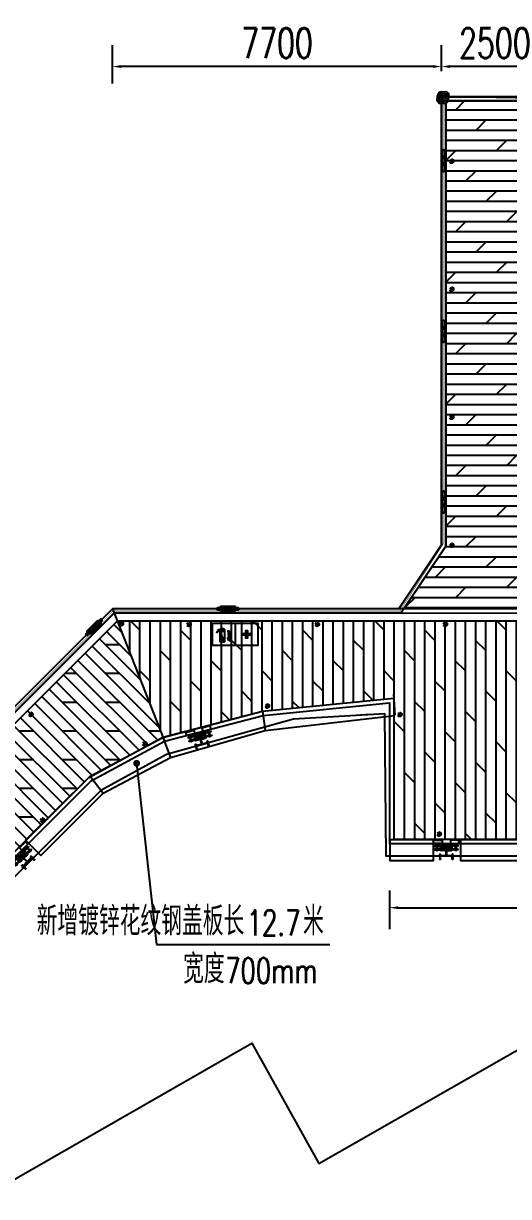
# Model space of a CAD drawing. Extents: x -89702 to 926017, y -610001 to -56924.
# Drawn here: x 695493 to 706845, y -331538 to -304045 of the extents above; entities that cross this region are included whole.
import ezdxf

# ---------------------------------------------------------------- set-up
doc = ezdxf.new("R2010")
doc.units = 0
doc.header["$LTSCALE"] = 10
doc.header["$MEASUREMENT"] = 0
doc.linetypes.add('ACAD_ISO14W100', pattern=[24, 12, -3, 0, -3, 0, -3, 0, -3])
doc.linetypes.add('CENTER', pattern=[2, 1.25, -0.25, 0.25, -0.25])
for name, color, linetype in [('CEN', 1, 'CENTER'), ('DIM_LEAD', 3, 'Continuous'), ('PUB_DIM', 3, 'Continuous'), ('PUB_TEXT', 7, 'Continuous'), ('STAIR', 2, 'Continuous'), ('SURFACE', 6, 'Continuous'), ('W- bollard系船栓', 4, 'Continuous'), ('W-ALUMINUM_FRAME铝架', 30, 'Continuous'), ('W-FLOAT_BOWL浮筒', 253, 'Continuous'), ('W-MOUNTING固定方式', 5, 'Continuous'), ('W-PLASTIC_RAILINGS塑木栏杆', 6, 'Continuous'), ('W-STEEL_FRAME钢架', 3, 'Continuous'), ('W-WOOD_FLOOR木地板', 30, 'Continuous')]:
    doc.layers.add(name, color=color, linetype=linetype)
for name, color, linetype, lineweight in [('护舷', 40, 'Continuous', 15), ('护角', 8, 'Continuous', 9), ('文字标注', 7, 'Continuous', 18)]:
    doc.layers.add(name, color=color, linetype=linetype, lineweight=lineweight)
doc.styles.add('_TCH_DIM', font='SIMPLEX', dxfattribs={"bigfont": 'GBCBIG'})
doc.styles.add('STANDARD_T3', font='simplex.shx', dxfattribs={"width": 0.7, "bigfont": 'gbcbig.shx'})
doc.dimstyles.new('W&&200', dxfattribs={"dimtxt": 700, "dimasz": 200, "dimexe": 500, "dimexo": 600, "dimgap": 200, "dimtad": 1, "dimdec": 0, "dimzin": 0, "dimdsep": 46, "dimtxsty": 'STANDARD_T3', "dimcen": 0.09, "dimclrd": 1, "dimclre": 1, "dimclrt": 7, "dimazin": 2, "dimtfac": 1, "dimtdec": 0, "dimtix": 1, "dimtmove": 2, "dimatfit": 3, "dimfxl": 0, "dimtolj": 1, "dimtzin": 0, "dimarcsym": 0})
pattern_1 = [(315, (-2455400.198, 1604377.926), (5.612660076, 5.612660076), []), (45, (-2455400.198, 1604377.926), (-5.612660076, 5.612660076), [])]
pattern_2 = [(315, (-2455400.198, 1604287.926), (5.612660076, 5.612660076), []), (45, (-2455400.198, 1604287.926), (-5.612660076, 5.612660076), [])]

# ---------------------------------------------------------------- blocks, each defined once
blk = doc.blocks.new('HW200a')
at = {"layer": 'W-STEEL_FRAME钢架'}
blk.add_lwpolyline([(-1440883, 1205965), (-1440803, 1205965), (-1440803, 1205953), (-1441003, 1205953), (-1441003, 1205965), (-1440923, 1205965, 0.414214), (-1440907, 1205981), (-1440907, 1206125, 0.414214), (-1440923, 1206141), (-1441003, 1206141), (-1441003, 1206153), (-1440803, 1206153), (-1440803, 1206141), (-1440883, 1206141, 0.414214), (-1440899, 1206125), (-1440899, 1205981, 0.414214)], format="xyb", close=True, dxfattribs=at)
blk = doc.blocks.new('NY-M12')
for p, q in [((-1, 0), (0, -2)), ((0, 0), (1, -2))]:
    blk.add_line(p, q)
blk.add_lwpolyline([(11, 0), (-11, 0), (-11, -2), (11, -2)], close=True)
blk = doc.blocks.new('$matou$00000104')
for p, q in [((-61, 6, 0), (-62, 5, 0)), ((-62, -5, 0), (-62, 5, 0)), ((-61, 6, 0), (-57, 5, 0)), ((-61, -6, 0), (-61, 6, 0)), ((-57, 7, 0), (-57, 5, 0)), ((-40, 7, 0), (-54, 9, 0)), ((-47, 1, 0), (-52, 1, 0)), ((-46, 0, 0), (-46, 0, 0)), ((-39, 6, 0), (-40, 7, 0)), ((-40, 5, 0), (-40, 7, 0)), ((-39, 5, 0), (-40, 5, 0)), ((-39, -6, 0), (-39, 6, 0)), ((-37, 7, 0), (-38, 7, 0)), ((-36, -6, 0), (-36, 6, 0)), ((-36, 6, 0), (19, 6, 0)), ((19, 6, 0), (19, 6, 0)), ((19, 6, 0), (19, 6, 0)), ((19, -5, 0), (19, 6, 0)), ((20, 5, 0), (19, 6, 0)), ((19, -6, 0), (19, 6, 0)), ((19, -5, 0), (20, 5, 0)), ((21, 6, 0), (20, 5, 0)), ((20, -4, 0), (21, 4, 0)), ((21, 6, 0), (21, 6, 0)), ((22, 5, 0), (21, 6, 0)), ((21, -5, 0), (22, 5, 0)), ((23, 6, 0), (22, 5, 0)), ((22, -4, 0), (23, 4, 0)), ((23, 6, 0), (23, 6, 0)), ((24, 5, 0), (23, 6, 0)), ((23, -5, 0), (24, 5, 0)), ((25, 6, 0), (24, 5, 0)), ((24, -4, 0), (25, 4, 0)), ((26, 5, 0), (25, 6, 0)), ((25, 6, 0), (25, 6, 0)), ((25, -5, 0), (26, 5, 0)), ((27, 6, 0), (26, 5, 0)), ((26, -4, 0), (26, 4, 0)), ((27, 6, 0), (27, 6, 0)), ((27, 5, 0), (27, 6, 0)), ((27, -5, 0), (28, 5, 0)), ((29, 6, 0), (28, 6, 0)), ((28, 6, 0), (28, 5, 0)), ((28, -5, 0), (29, 5, 0)), ((28, -4, 0), (28, 4, 0)), ((29, 5, 0), (29, 6, 0)), ((30, 6, 0), (30, 6, 0)), ((30, 6, 0), (30, 5, 0)), ((31, 5, 0), (30, 6, 0)), ((30, -5, 0), (31, 5, 0)), ((30, -4, 0), (30, 4, 0)), ((32, 6, 0), (31, 5, 0)), ((31, -4, 0), (32, 4, 0)), ((32, 6, 0), (32, 6, 0)), ((33, 5, 0), (32, 6, 0)), ((32, -5, 0), (33, 5, 0)), ((34, 6, 0), (33, 5, 0)), ((33, -4, 0), (34, 4, 0)), ((34, 6, 0), (34, 6, 0)), ((35, 5, 0), (34, 6, 0)), ((34, -5, 0), (35, 5, 0)), ((36, 6, 0), (35, 5, 0)), ((35, -4, 0), (36, 4, 0)), ((36, 15, 0), (40, 15, 0)), ((36, -15, 0), (36, 15, 0)), ((36, 6, 0), (36, 6, 0)), ((36, 5, 0), (36, 6, 0)), ((36, -5, 0), (37, 5, 0)), ((37, 6, 0), (37, 5, 0)), ((38, 6, 0), (37, 6, 0)), ((37, -4, 0), (37, 4, 0)), ((38, 5, 0), (38, 6, 0)), ((38, -5, 0), (38, 5, 0)), ((39, 6, 0), (39, 6, 0)), ((39, 6, 0), (39, 5, 0)), ((40, 5, 0), (39, 6, 0)), ((39, -4, 0), (39, 4, 0)), ((39, -5, 0), (40, 3, 0)), ((40, 15, 0), (40, -15, 0)), ((48, 10, 0), (42, 10, 0)), ((42, -10, 0), (42, 10, 0)), ((48, 5, 0), (42, 5, 0)), ((48, 10, 0), (49, 9, 0)), ((49, -9, 0), (49, 9, 0)), ((50, 6, 0), (49, 5, 0)), ((49, -4, 0), (50, 4, 0)), ((51, 5, 0), (50, 6, 0)), ((50, 6, 0), (50, 6, 0)), ((50, -5, 0), (51, 5, 0)), ((52, 6, 0), (51, 5, 0)), ((51, -4, 0), (52, 4, 0)), ((52, 6, 0), (52, 6, 0)), ((53, 5, 0), (52, 6, 0)), ((52, -5, 0), (53, 5, 0)), ((54, 6, 0), (53, 5, 0)), ((53, -4, 0), (53, 4, 0)), ((54, 5, 0), (54, 6, 0)), ((54, 6, 0), (54, 6, 0)), ((54, -5, 0), (55, 5, 0)), ((56, 6, 0), (55, 6, 0)), ((55, 6, 0), (55, 5, 0)), ((55, -5, 0), (56, 5, 0)), ((55, -4, 0), (55, 4, 0)), ((57, 6, 0), (56, 5, 0)), ((56, 5, 0), (56, 6, 0)), ((58, 5, 0), (57, 6, 0)), ((57, 6, 0), (57, 6, 0)), ((57, -5, 0), (58, 5, 0)), ((57, -4, 0), (57, 4, 0)), ((59, 5, 0), (58, 5, 0)), ((58, -6, 0), (58, 0, 0)), ((59, 5, 0), (59, 5, 0)), ((59, -5, 0), (59, 5, 0)), ((-61, -6, 0), (-62, -5, 0)), ((-61, -6, 0), (-57, -5, 0)), ((-57, -7, 0), (-57, -5, 0)), ((-40, -7, 0), (-54, -9, 0)), ((-47, -1, 0), (-52, -1, 0)), ((-39, -5, 0), (-40, -5, 0)), ((-40, -5, 0), (-40, -7, 0)), ((-39, -6, 0), (-40, -7, 0)), ((-37, -7, 0), (-38, -7, 0)), ((18, -6, 0), (-36, -6, 0)), ((19, -6, 0), (18, -6, 0)), ((19, -5, 0), (19, -6, 0)), ((21, -5, 0), (20, -6, 0)), ((20, -6, 0), (20, -5, 0)), ((20, -6, 0), (20, -6, 0)), ((22, -6, 0), (21, -5, 0)), ((23, -5, 0), (22, -6, 0)), ((22, -6, 0), (22, -6, 0)), ((24, -6, 0), (23, -5, 0)), ((25, -5, 0), (24, -6, 0)), ((24, -6, 0), (24, -6, 0)), ((26, -6, 0), (25, -5, 0)), ((26, -5, 0), (26, -6, 0)), ((26, -6, 0), (26, -6, 0)), ((27, -6, 0), (27, -5, 0)), ((28, -6, 0), (27, -6, 0)), ((28, -5, 0), (28, -6, 0)), ((30, -5, 0), (29, -6, 0)), ((29, -6, 0), (29, -5, 0)), ((29, -6, 0), (29, -6, 0)), ((31, -6, 0), (30, -5, 0)), ((32, -5, 0), (31, -6, 0)), ((31, -6, 0), (31, -6, 0)), ((33, -6, 0), (32, -5, 0)), ((34, -5, 0), (33, -6, 0)), ((33, -6, 0), (33, -6, 0)), ((35, -6, 0), (34, -5, 0)), ((36, -5, 0), (35, -6, 0)), ((35, -6, 0), (35, -6, 0)), ((37, -6, 0), (36, -5, 0)), ((40, -15, 0), (36, -15, 0)), ((37, -5, 0), (37, -6, 0)), ((37, -6, 0), (37, -6, 0)), ((38, -6, 0), (38, -5, 0)), ((39, -6, 0), (38, -6, 0)), ((39, -5, 0), (39, -6, 0)), ((40, -6, 0), (40, -5, 0)), ((48, -5, 0), (42, -5, 0)), ((48, -10, 0), (42, -10, 0)), ((48, -10, 0), (49, -9, 0)), ((50, -5, 0), (49, -6, 0)), ((51, -6, 0), (50, -5, 0)), ((52, -5, 0), (51, -6, 0)), ((51, -6, 0), (51, -6, 0)), ((53, -6, 0), (52, -5, 0)), ((53, -5, 0), (53, -6, 0)), ((53, -6, 0), (53, -6, 0)), ((54, -6, 0), (54, -5, 0)), ((55, -6, 0), (54, -6, 0)), ((55, -5, 0), (55, -6, 0)), ((56, -6, 0), (56, -5, 0)), ((57, -5, 0), (56, -6, 0)), ((56, -6, 0), (56, -6, 0)), ((58, -6, 0), (57, -5, 0)), ((58, -6, 0), (59, -5, 0))]:
    blk.add_line(p, q)
at = {"extrusion": (0, 0, -1)}
for centre, major_axis, start_param, end_param in [((-54, 7, 0), (-1.71, 1.71), 5.497787, 7.253749), ((-52, 5, 0), (-3.21, 3.21), 3.926991, 5.497787), ((-54, 6, 0), (-0.445, 0.445), 4.712389, 10.995574), ((-47, 0, 0), (0.343, 0.343), -0.785398, 0.785398), ((-47, 0, 0), (0.343, 0.343), -0.785398, 0.785398), ((-38, 6, 0), (0.343, 0.343), 3.926991, 5.497787), ((-37, 6, 0), (0.343, 0.343), -0.785398, 0.785398), ((20, 5, 0), (0.129, 0.129), 1.308997, 3.403392), ((22, 5, 0), (0.129, 0.129), 1.308997, 3.403392), ((24, 5, 0), (0.129, 0.129), 1.308997, 3.403392), ((26, 5, 0), (-0.129, 0.129), 2.879793, 4.974188), ((28, 5, 0), (-0.129, 0.129), 2.879793, 4.974188), ((29, 5, 0), (0.129, 0.129), 1.308997, 3.403392), ((31, 5, 0), (0.129, 0.129), 1.308997, 3.403392), ((33, 5, 0), (-0.129, 0.129), 2.879793, 4.974188), ((35, 5, 0), (-0.129, 0.129), 2.879793, 4.974188), ((37, 5, 0), (-0.129, 0.129), 2.879793, 4.974188), ((38, 5, 0), (-0.129, 0.129), 2.879793, 4.974188), ((45, 8, 0), (-2.94, 2.94), 1.732823, 2.979566), ((31, 0, 0), (12.8, 12.8), 0.489975, 1.080822), ((51, 5, 0), (0.129, 0.129), 1.308997, 3.403392), ((53, 5, 0), (-0.129, 0.129), 2.879793, 4.974188), ((55, 5, 0), (-0.129, 0.129), 2.879793, 4.974188), ((56, 5, 0), (-0.129, 0.129), 2.879793, 4.974188), ((58, 5, 0), (0.129, 0.129), 1.308997, 3.403392), ((-52, -5, 0), (-3.21, 3.21), 5.497787, 7.068583), ((-54, -7, 0), (1.71, 1.71), 2.171029, 3.926991), ((-54, -6, 0), (0.445, 0.445), 3.141593, 9.424778), ((-47, 0, 0), (-0.343, 0.343), 2.356194, 3.926991), ((-38, -6, 0), (0.343, 0.343), 2.356194, 3.926991), ((-37, -6, 0), (-0.343, 0.343), 2.356194, 3.926991), ((19, -5, 0), (-0.129, 0.129), 6.021386, 8.115781), ((21, -5, 0), (0.129, 0.129), 4.45059, 6.544985), ((23, -5, 0), (0.129, 0.129), 4.45059, 6.544985), ((25, -5, 0), (-0.129, 0.129), 6.021386, 8.115781), ((27, -5, 0), (-0.129, 0.129), 6.021386, 8.115781), ((28, -5, 0), (-0.129, 0.129), 6.021386, 8.115781), ((30, -5, 0), (0.129, 0.129), 4.45059, 6.544985), ((32, -5, 0), (0.129, 0.129), 4.45059, 6.544985), ((34, -5, 0), (-0.129, 0.129), 6.021386, 8.115781), ((36, -5, 0), (-0.129, 0.129), 6.021386, 8.115781), ((38, -5, 0), (-0.129, 0.129), 6.021386, 8.115781), ((39, -5, 0), (0.129, 0.129), 4.45059, 6.544985), ((45, -8, 0), (2.94, 2.94), 0.162027, 1.40877), ((50, -5, 0), (0.129, 0.129), 4.45059, 6.544985), ((52, -5, 0), (0.129, 0.129), 4.45059, 6.544985), ((54, -5, 0), (-0.129, 0.129), 6.021386, 8.115781), ((55, -5, 0), (-0.129, 0.129), 6.021386, 8.115781), ((57, -5, 0), (0.129, 0.129), 4.45059, 6.544985)]:
    blk.add_ellipse(centre, major_axis=major_axis, ratio=1, start_param=start_param, end_param=end_param, dxfattribs=at)
for centre in [(-50, 5, 0), (-50, -5, 0)]:
    blk.add_ellipse(centre, major_axis=(0.445, 0.445), ratio=1, dxfattribs=at)
at = {"layer": 'CEN'}
blk.add_line((-66, 0, 0), (66, 0, 0), dxfattribs=at)
at = {"extrusion": (0, 0, -1), "xscale": 1.01056896011507, "yscale": 1.01056896011507, "zscale": -1.010568960117647, "rotation": 90.00000229450367}
blk.add_blockref('NY-M12', (-42, 0, 0), dxfattribs=at)
blk = doc.blocks.new('A$C73597c6a')
h = blk.add_hatch()
h.set_pattern_fill('ANSI37', color=256, scale=5, angle=-90)
h.set_pattern_definition(pattern_1)
h.paths.add_polyline_path([(190, 358, 0.414214), (185, 353), (185, 338), (250, 338), (250, 344), (280, 344), (280, 353, 0.414214), (275, 358)])
h.paths.add_polyline_path([(275, 298, 0.414214), (280, 303), (280, 310), (250, 310), (250, 317), (185, 317), (185, 303, 0.414214), (190, 298)])
h = blk.add_hatch()
h.set_pattern_fill('ANSI37', color=256, scale=5, angle=-90)
h.set_pattern_definition(pattern_1)
h.paths.add_polyline_path([(319, 358, 0.414214), (314, 353), (314, 344), (344, 344), (344, 338), (409, 338), (409, 353, 0.414214), (404, 358)])
h.paths.add_polyline_path([(404, 298, 0.414214), (409, 303), (409, 317), (344, 317), (344, 310), (314, 310), (314, 303, 0.414214), (319, 298)])
h = blk.add_hatch()
h.set_pattern_fill('ANSI37', color=256, scale=5, angle=-90)
h.set_pattern_definition(pattern_2)
h.paths.add_polyline_path([(190, 268, 0.414214), (185, 263), (185, 248), (250, 248), (250, 254), (280, 254), (280, 263, 0.414214), (275, 268)])
h.paths.add_polyline_path([(275, 208, 0.414214), (280, 213), (280, 220), (250, 220), (250, 227), (185, 227), (185, 213, 0.414214), (190, 208)])
h = blk.add_hatch()
h.set_pattern_fill('ANSI37', color=256, scale=5, angle=-90)
h.set_pattern_definition(pattern_2)
h.paths.add_polyline_path([(319, 268, 0.414214), (314, 263), (314, 254), (344, 254), (344, 248), (409, 248), (409, 263, 0.414214), (404, 268)])
h.paths.add_polyline_path([(404, 208, 0.414214), (409, 213), (409, 227), (344, 227), (344, 220), (314, 220), (314, 213, 0.414214), (319, 208)])
for p, q in [((65, 336), (49, 336)), ((65, 319), (49, 319)), ((80, 336), (96, 336)), ((80, 319), (96, 319)), ((514, 336), (498, 336)), ((514, 319), (498, 319)), ((529, 336), (544, 336)), ((529, 319), (544, 319)), ((65, 246), (49, 246)), ((65, 229), (49, 229)), ((80, 246), (96, 246)), ((80, 229), (96, 229)), ((514, 246), (498, 246)), ((514, 229), (498, 229)), ((529, 246), (544, 246)), ((529, 229), (544, 229))]:
    blk.add_line(p, q)
for points in [[(200, 454), (200, 377), (0, 377), (0, 454)], [(25, 338), (25, 316), (255, 316), (255, 338)], [(64, 310), (51, 310), (49, 311), (49, 344), (51, 345), (64, 345), (65, 344), (65, 311)], [(65, 377), (65, 212), (80, 212), (80, 377)], [(81, 310), (94, 310), (96, 311), (96, 344), (94, 345), (81, 345), (80, 344), (80, 311)], [(165, 377), (165, 212), (180, 212), (180, 377)], [(250, 338), (250, 317), (185, 317), (185, 338)], [(280, 344), (280, 310), (250, 310), (250, 344)], [(314, 344), (314, 310), (344, 310), (344, 344)], [(569, 338), (569, 316), (339, 316), (339, 338)], [(344, 338), (344, 317), (409, 317), (409, 338)], [(394, 454), (394, 377), (594, 377), (594, 454)], [(429, 377), (429, 212), (414, 212), (414, 377)], [(512, 310), (500, 310), (498, 311), (498, 344), (500, 345), (512, 345), (514, 344), (514, 311)], [(529, 377), (529, 212), (514, 212), (514, 377)], [(530, 310), (543, 310), (544, 311), (544, 344), (543, 345), (530, 345), (529, 344), (529, 311)], [(25, 248), (25, 226), (255, 226), (255, 248)], [(64, 220), (51, 220), (49, 221), (49, 254), (51, 255), (64, 255), (65, 254), (65, 221)], [(81, 220), (94, 220), (96, 221), (96, 254), (94, 255), (81, 255), (80, 254), (80, 221)], [(471, 85), (471, 75), (121, 75), (121, 85)], [(250, 248), (250, 227), (185, 227), (185, 248)], [(280, 254), (280, 220), (250, 220), (250, 254)], [(314, 254), (314, 220), (344, 220), (344, 254)], [(569, 248), (569, 226), (339, 226), (339, 248)], [(344, 248), (344, 227), (409, 227), (409, 248)], [(512, 220), (500, 220), (498, 221), (498, 254), (500, 255), (512, 255), (514, 254), (514, 221)], [(530, 220), (543, 220), (544, 221), (544, 254), (543, 255), (530, 255), (529, 254), (529, 221)]]:
    blk.add_lwpolyline(points, close=True)
for points in [[(280, 353), (280, 303, -0.414214), (275, 298), (190, 298, -0.414214), (185, 303), (185, 353, -0.414214), (190, 358), (275, 358, -0.414214)], [(314, 353), (314, 303, 0.414214), (319, 298), (404, 298, 0.414214), (409, 303), (409, 353, 0.414214), (404, 358), (319, 358, 0.414214)], [(280, 263), (280, 213, -0.414214), (275, 208), (190, 208, -0.414214), (185, 213), (185, 263, -0.414214), (190, 268), (275, 268, -0.414214)], [(314, 263), (314, 213, 0.414214), (319, 208), (404, 208, 0.414214), (409, 213), (409, 263, 0.414214), (404, 268), (319, 268, 0.414214)]]:
    blk.add_lwpolyline(points, format="xyb", close=True)
for centre, radius, start, end in [((57, 341), 7.29, 143.1301, 216.8699), ((76, 327), 27, 161.0662, 198.9338), ((57, 314), 7.29, 143.1301, 216.8699), ((58, 341), 7.29, 323.1301, 36.8699), ((38, 327), 27, 341.0662, 18.9338), ((58, 314), 7.29, 323.1301, 36.8699), ((87, 341), 7.29, 143.1301, 216.8699), ((107, 327), 27, 161.0662, 198.9338), ((87, 314), 7.29, 143.1301, 216.8699), ((88, 341), 7.29, 323.1301, 36.8699), ((69, 327), 27, 341.0662, 18.9338), ((88, 314), 7.29, 323.1301, 36.8699), ((505, 341), 7.29, 143.1301, 216.8699), ((525, 327), 27, 161.0662, 198.9338), ((505, 314), 7.29, 143.1301, 216.8699), ((506, 341), 7.29, 323.1301, 36.8699), ((487, 327), 27, 341.0662, 18.9338), ((506, 314), 7.29, 323.1301, 36.8699), ((536, 341), 7.29, 143.1301, 216.8699), ((556, 327), 27, 161.0662, 198.9338), ((536, 314), 7.29, 143.1301, 216.8699), ((537, 341), 7.29, 323.1301, 36.8699), ((517, 327), 27, 341.0662, 18.9338), ((537, 314), 7.29, 323.1301, 36.8699), ((57, 251), 7.29, 143.1301, 216.8699), ((76, 237), 27, 161.0662, 198.9338), ((57, 224), 7.29, 143.1301, 216.8699), ((58, 251), 7.29, 323.1301, 36.8699), ((38, 237), 27, 341.0662, 18.9338), ((58, 224), 7.29, 323.1301, 36.8699), ((87, 251), 7.29, 143.1301, 216.8699), ((107, 237), 27, 161.0662, 198.9338), ((87, 224), 7.29, 143.1301, 216.8699), ((88, 251), 7.29, 323.1301, 36.8699), ((69, 237), 27, 341.0662, 18.9338), ((88, 224), 7.29, 323.1301, 36.8699), ((505, 251), 7.29, 143.1301, 216.8699), ((525, 237), 27, 161.0662, 198.9338), ((505, 224), 7.29, 143.1301, 216.8699), ((506, 251), 7.29, 323.1301, 36.8699), ((487, 237), 27, 341.0662, 18.9338), ((506, 224), 7.29, 323.1301, 36.8699), ((536, 251), 7.29, 143.1301, 216.8699), ((556, 237), 27, 161.0662, 198.9338), ((536, 224), 7.29, 143.1301, 216.8699), ((537, 251), 7.29, 323.1301, 36.8699), ((517, 237), 27, 341.0662, 18.9338), ((537, 224), 7.29, 323.1301, 36.8699)]:
    blk.add_arc(centre, radius, start, end)
at = {"yscale": -1, "rotation": 89.99999999999999}
blk.add_blockref('$matou$00000104', (151, 66, 0), dxfattribs=at)
at = {"rotation": 89.99999999999999}
blk.add_blockref('$matou$00000104', (441, 66, 0), dxfattribs=at)
at = {"layer": 'W-STEEL_FRAME钢架', "rotation": 180}
blk.add_blockref('HW200a', (-1440607, 1206238), dxfattribs=at)
blk = doc.blocks.new('A$C6f7a73f6')
blk.add_hatch(color=3).paths.add_polyline_path([(485, 384), (635, 384, 1)])
at = {"color": 5}
for p, q in [((228, 434), (240, 434)), ((228, 408), (240, 408)), ((228, 363), (240, 363)), ((228, 337), (240, 337)), ((293, 399), (305, 399)), ((293, 372), (305, 372))]:
    blk.add_line(p, q, dxfattribs=at)
at = {"color": 0, "linetype": 'ByBlock'}
blk.add_lwpolyline([(200, 634), (920, 634), (920, 134), (200, 134)], close=True, dxfattribs=at)
blk.add_lwpolyline([(200, 459), (350, 459), (350, 309), (200, 309)], close=True)
at = {"color": 6}
for points in [[(466, 384), (430, 386)], [(477, 338), (446, 320)], [(478, 432), (450, 450)], [(512, 466), (494, 496)], [(514, 304), (496, 272)], [(559, 288), (560, 256)], [(561, 480), (560, 516)], [(606, 468), (624, 496)], [(608, 302), (626, 272)], [(642, 336), (674, 318)], [(643, 430), (674, 448)], [(654, 384), (690, 386)]]:
    blk.add_lwpolyline(points, dxfattribs=at)
at = {"color": 7, "true_color": 0xffffff}
for points in [[(779, 406), (755, 384), (744, 359), (741, 347)], [(777, 349), (741, 347)], [(741, 335), (741, 339), (741, 347)], [(742, 319), (742, 323), (742, 331)], [(743, 302), (743, 307), (742, 315)], [(744, 290), (743, 294), (747, 299)], [(744, 290), (743, 298)], [(746, 335), (745, 339), (745, 347)], [(746, 319), (746, 323), (746, 331)], [(747, 303), (747, 307), (747, 315)], [(748, 290), (749, 347)], [(750, 335), (749, 339), (749, 347)], [(750, 319), (750, 323), (750, 331)], [(751, 303), (751, 307), (751, 315)], [(752, 291), (751, 299)], [(752, 291), (752, 295), (755, 299)], [(754, 335), (753, 339), (753, 348)], [(754, 319), (754, 323), (754, 331)], [(755, 303), (755, 307), (755, 315)], [(756, 291), (757, 348)], [(758, 340), (757, 344), (757, 348)], [(759, 319), (758, 323), (758, 336)], [(759, 303), (759, 307), (759, 315)], [(760, 291), (760, 299)], [(760, 291), (760, 299)], [(762, 340), (761, 344), (761, 348)], [(762, 324), (762, 328), (762, 336)], [(763, 303), (763, 308), (763, 320)], [(764, 291), (765, 348)], [(766, 340), (765, 344), (765, 348)], [(766, 324), (766, 328), (766, 336)], [(767, 308), (767, 312), (767, 320)], [(768, 291), (768, 296), (767, 304)], [(768, 291), (768, 296), (768, 300), (771, 304)], [(770, 340), (769, 344), (769, 348)], [(770, 324), (770, 328), (770, 336)], [(771, 308), (771, 312), (771, 320)], [(772, 292), (773, 349)], [(774, 340), (774, 345), (773, 349)], [(775, 324), (774, 328), (774, 336)], [(775, 308), (775, 312), (775, 320)], [(776, 292), (776, 296), (776, 304)], [(778, 503), (777, 511), (817, 525)], [(792, 374), (780, 369), (777, 357)], [(777, 357), (777, 349)], [(778, 503), (871, 504), (875, 512), (834, 522)], [(779, 406), (794, 419), (797, 435)], [(792, 374), (825, 367), (861, 373)], [(846, 441), (805, 439), (797, 435)], [(797, 435), (854, 438)], [(798, 431), (854, 434)], [(817, 440), (817, 456), (805, 456)], [(805, 439), (805, 456)], [(812, 468), (809, 456)], [(809, 456), (841, 457)], [(815, 489), (811, 484), (812, 476)], [(812, 476), (840, 478)], [(812, 468), (840, 470), (841, 457)], [(817, 529), (814, 505)], [(815, 489), (836, 486), (840, 482)], [(816, 468), (816, 477)], [(839, 502), (833, 530), (817, 529)], [(837, 453), (817, 456)], [(819, 501), (819, 489)], [(819, 489), (820, 477)], [(832, 485), (832, 477)], [(835, 502), (836, 486)], [(836, 469), (836, 478)], [(845, 454), (841, 457), (837, 453)], [(837, 453), (838, 441)], [(840, 478), (840, 482)], [(846, 441), (845, 454)], [(846, 441), (854, 438)], [(855, 418), (854, 438)], [(855, 418), (860, 406), (872, 402)], [(878, 358), (874, 370), (861, 373)], [(872, 402), (880, 403)], [(892, 411), (891, 358), (878, 358)], [(881, 394), (882, 374), (878, 358)], [(880, 411), (881, 394)], [(892, 411), (880, 411)], [(881, 394), (893, 395)], [(882, 374), (894, 375)], [(890, 366), (915, 364)], [(892, 403), (913, 404)], [(896, 403), (898, 367)], [(897, 399), (917, 400)], [(898, 371), (918, 368)], [(913, 404), (915, 364)], [(917, 400), (918, 368)]]:
    blk.add_lwpolyline(points, dxfattribs=at)
at = {"color": 5}
for centre, radius in [((311, 385), 31), ((325, 385), 6)]:
    blk.add_circle(centre, radius, dxfattribs=at)
at = {"color": 6}
blk.add_circle((560, 384), 75, dxfattribs=at)
at = {"color": 5}
for centre, start, end in [((234, 434), 0, 180), ((234, 408), 180, 0), ((234, 363), 0, 180), ((234, 337), 180, 0), ((299, 399), 0, 180), ((299, 372), 180, 0)]:
    blk.add_arc(centre, 6, start, end, dxfattribs=at)
blk = doc.blocks.new('$matou$00000081')
at = {"elevation": 0}
for points in [[(115, -13, 1.151757), (115, 13), (-115, 13, 1.151757), (-115, -13), (115, -13)], [(-96, 13, -0.182727), (-80, 28), (81, 28, -0.182727), (97, 13)], [(97, -13, -0.182727), (81, -28), (-80, -28, -0.182727), (-96, -13, -0.127039)]]:
    blk.add_lwpolyline(points, format="xyb", dxfattribs=at)
for centre, radius in [((-39, 0, 0), 10.9), ((-39, 0, 0), 7.27), ((40, 0, 0), 10.9), ((40, 0, 0), 7.27)]:
    blk.add_circle(centre, radius)
blk = doc.blocks.new('ZFQ')
at = {"layer": 'W-WOOD_FLOOR木地板'}
h = blk.add_hatch(dxfattribs=at)
h.set_pattern_fill('DOLMIT', color=256, scale=300)
h.set_pattern_definition([(0, (-1737049.58, -2606807.6), (0, 238.122618), []), (45, (-1737049.6, -2606807.6), (-476.24491, 476.24491), [336.75638, -673.512])])
h.paths.add_polyline_path([(965, 11900), (-1150, 11900), (-1150, 1470), (-2130, 0), (1907, 0), (965, 1414)])
at = {"layer": 'W-ALUMINUM_FRAME铝架', "color": 0}
for points in [[(965, 11900), (965, 1414), (1907, 0)], [(1150, 11900), (1150, 1470), (2130, 0)]]:
    blk.add_lwpolyline(points, dxfattribs=at)
at = {"layer": 'W-STEEL_FRAME钢架'}
for points in [[(-2250, 0), (-1250, 1500), (-1250, 12000), (1250, 12000), (1250, 1500), (2250, 0)], [(-2130, 0), (-1150, 1470), (-1150, 11900), (1150, 11900), (1150, 1470), (2130, 0)]]:
    blk.add_lwpolyline(points, close=True, dxfattribs=at)
at = {"layer": 'W- bollard系船栓', "xscale": 2}
for p, yscale, rotation in [((-1200, 10500, 0), -2, 89.99999999999993), ((1200, 10500, 0), 2, 90.00000000000006), ((-1200, 6500, 0), -2, 89.99999999999993), ((1200, 6500, 0), 2, 90.00000000000006), ((-1200, 2500, 0), -2, 89.99999999999993), ((1200, 2500, 0), 2, 90.00000000000006)]:
    blk.add_blockref('$matou$00000081', p, dxfattribs=dict(at, yscale=yscale, rotation=rotation))
at = {"layer": 'W-STEEL_FRAME钢架', "rotation": 90}
blk.add_blockref('A$C6f7a73f6', (1218, 2846), dxfattribs=at)
blk = doc.blocks.new('*D2391')
at = {"layer": 'Defpoints', "color": 0, "transparency": 16777216}
for p in [(705277, -305055), (705277, -305762), (707777, -305762)]:
    blk.add_point(p, dxfattribs=at)
at = {"layer": 'W-STEEL_FRAME钢架', "color": 1, "lineweight": -2, "transparency": 16777216}
for p, q in [((705277, -305162), (705277, -304555)), ((707777, -305162), (707777, -304555)), ((707577, -305055), (705477, -305055))]:
    blk.add_line(p, q, dxfattribs=at)
at = {"layer": 'W-STEEL_FRAME钢架', "color": 1, "transparency": 16777216}
for points in [[(705477, -305021), (705477, -305088), (705277, -305055)], [(707577, -305021), (707577, -305088), (707777, -305055)]]:
    blk.add_solid(points, dxfattribs=at)
at = {"layer": 'W-STEEL_FRAME钢架', "color": 7, "transparency": 16777216, "insert": (706527, -304505), "char_height": 700, "attachment_point": 5, "style": 'STANDARD_T3'}
blk.add_mtext('\\A1;2500', dxfattribs=at)
blk = doc.blocks.new('*D2392')
at = {"layer": 'Defpoints', "color": 0, "transparency": 16777216}
for p in [(697577, -305055), (705277, -305762), (697577, -317762)]:
    blk.add_point(p, dxfattribs=at)
at = {"layer": 'W-STEEL_FRAME钢架', "color": 1, "lineweight": -2, "transparency": 16777216}
for p, q in [((697577, -305455), (697577, -304555)), ((705277, -305162), (705277, -304555)), ((705077, -305055), (697777, -305055))]:
    blk.add_line(p, q, dxfattribs=at)
at = {"layer": 'W-STEEL_FRAME钢架', "color": 1, "transparency": 16777216}
for points in [[(697777, -305021), (697777, -305088), (697577, -305055)], [(705077, -305021), (705077, -305088), (705277, -305055)]]:
    blk.add_solid(points, dxfattribs=at)
at = {"layer": 'W-STEEL_FRAME钢架', "color": 7, "transparency": 16777216, "insert": (701427, -304505), "char_height": 700, "attachment_point": 5, "style": 'STANDARD_T3'}
blk.add_mtext('\\A1;7700', dxfattribs=at)
blk = doc.blocks.new('A$C9549bc64')
h = blk.add_hatch(color=256)
h.dxf.hatch_style = 1
h.paths.add_polyline_path([(184, 336), (184, 86), (284, 86)])
h = blk.add_hatch(color=256)
h.dxf.hatch_style = 1
edge = h.paths.add_edge_path()
edge.add_arc((480, 392), 108, 196.2965, 205.0439)
edge.add_arc((468, 386), 94.8, 205.0439, 214.3785)
edge.add_arc((433, 362), 52.4, 214.3785, 254.5692)
edge.add_arc((412, 285), 27.9, 18.3701, 74.5692, ccw=False)
edge.add_arc((409, 284), 30.5, -13.9571, 18.3701, ccw=False)
edge.add_arc((424, 281), 15.7, 300.4508, 346.0429, ccw=False)
edge.add_arc((420, 286), 22.4, 267.3708, 300.4508, ccw=False)
edge.add_arc((421, 296), 32, 239.8196, 267.3708, ccw=False)
edge.add_arc((436, 323), 62.7, 222.4174, 239.8196, ccw=False)
edge.add_arc((440, 326), 67.5, 205.6516, 222.4174, ccw=False)
edge.add_arc((464, 337), 94.3, 195.8057, 205.6516, ccw=False)
edge.add_arc((487, 344), 119, 187.03, 195.8057, ccw=False)
edge.add_arc((411, 335), 41.8, 167.9085, 187.03, ccw=False)
edge.add_arc((450, 326), 81.4, 154.2372, 167.9085, ccw=False)
edge = h.paths.add_edge_path()
edge.add_arc((485, 328), 120, 200.7545, 208.5371)
edge.add_arc((430, 299), 57.4, 208.5371, 219.7756)
edge.add_arc((534, 385), 192, 219.7756, 225.0173)
edge.add_arc((472, 323), 105, 225.0173, 232.1063)
edge.add_arc((422, 259), 23.7, 232.1063, 271.1094)
edge.add_arc((423, 219), 16.8, 44.3519, 91.1094, ccw=False)
edge.add_arc((421, 217), 19.2, 22.6325, 44.3519, ccw=False)
edge.add_arc((425, 218), 15.1, -1.9435, 22.6325, ccw=False)
edge.add_arc((430, 218), 10.2, 330.8057, 358.0565, ccw=False)
edge.add_arc((417, 225), 24.9, 313.4434, 330.8057, ccw=False)
edge.add_arc((422, 221), 18.4, 267.3708, 313.4434, ccw=False)
edge.add_arc((422, 238), 35.4, 234.5633, 267.3708, ccw=False)
edge.add_arc((423, 238), 35.7, 222.2933, 234.5633, ccw=False)
edge.add_arc((504, 312), 146, 216.228, 222.2933, ccw=False)
edge.add_arc((446, 269), 73.8, 192.6367, 216.228, ccw=False)
edge.add_arc((459, 272), 86.8, 170.9128, 192.6367, ccw=False)
edge = h.paths.add_edge_path()
edge.add_arc((486, 244), 121, 196.1194, 209.7614)
edge.add_arc((481, 242), 116, 209.7614, 223.6848)
edge.add_arc((436, 198), 53.4, 223.6848, 259.6161)
edge.add_arc((424, 132), 14.3, 6.3261, 79.6161, ccw=False)
edge.add_arc((420, 131), 18.6, -17.8938, 6.3261, ccw=False)
edge.add_arc((421, 131), 17.6, 317.1511, 342.1062, ccw=False)
edge.add_arc((418, 133), 20.8, 291.8893, 317.1511, ccw=False)
edge.add_arc((411, 151), 40.2, 273.7787, 291.8893, ccw=False)
edge.add_arc((411, 151), 40, 248.9125, 273.7787, ccw=False)
edge.add_arc((412, 153), 42.5, 224.8175, 248.9125, ccw=False)
edge.add_arc((407, 148), 35.5, 208.2935, 224.8175, ccw=False)
edge.add_arc((515, 206), 158, 200.4817, 208.2935, ccw=False)
edge.add_arc((433, 176), 70.6, 177.3708, 200.4817, ccw=False)
edge.add_arc((454, 175), 91.3, 157.0783, 177.3708, ccw=False)
h = blk.add_hatch(color=1)
h.dxf.hatch_style = 1
h.paths.add_polyline_path([(780, 285), (780, 355), (820, 355), (820, 285), (890, 285), (890, 245), (820, 245), (820, 175), (780, 175), (780, 245), (710, 245), (710, 285)])
for p, q in [((0, 530), (1061, 530)), ((530, 530), (530, 0))]:
    blk.add_line(p, q)
for points in [[(0, 530), (1063, 530), (1063, 0), (0, 0)], [(184, 336), (284, 336), (284, 86), (184, 86)], [(217, 401), (252, 401), (252, 336), (217, 336)]]:
    blk.add_lwpolyline(points, close=True)
for points in [[(217, 380), (171, 380), (171, 360), (217, 360)], [(184, 336), (184, 86), (284, 86), (184, 336)], [(252, 360), (291, 360), (291, 380), (252, 380)], [(369, 210), (369, 210)]]:
    blk.add_lwpolyline(points)
for points in [[(376, 362, 0.038186), (382, 346, 0.040752), (390, 333, 0.177185), (419, 312, -0.250251), (438, 294, -0.141997), (439, 277, -0.201599), (432, 267, -0.14535), (419, 264, -0.120797), (405, 268, -0.076078), (390, 280, -0.073285), (379, 297, -0.042987), (373, 312, -0.03831), (370, 329, -0.083628), (370, 343, -0.059723), (376, 362)], [(373, 286, 0.033971), (380, 271, 0.049077), (386, 262, 0.022875), (398, 249, 0.030941), (408, 240, 0.171845), (423, 235, -0.206897), (435, 230, -0.095053), (439, 224, -0.107646), (440, 218, -0.119467), (439, 213, -0.075903), (434, 207, -0.203782), (421, 202, -0.144135), (402, 209, -0.05359), (396, 214, -0.026471), (386, 226, -0.103302), (374, 253, -0.095073), (373, 286)]]:
    blk.add_lwpolyline(points, format="xyb", close=True)
at = {"color": 1}
blk.add_lwpolyline([(780, 285), (780, 355), (820, 355), (820, 285), (890, 285), (890, 245), (820, 245), (820, 175), (780, 175), (780, 245), (710, 245), (710, 285)], close=True, dxfattribs=at)
blk.add_lwpolyline([(369, 210, 0.059595), (381, 184, 0.060827), (397, 161, 0.158077), (426, 146, -0.331154), (438, 133, -0.106074), (437, 125, -0.10932), (433, 119, -0.110674), (426, 114, -0.079187), (414, 111, -0.108927), (397, 114, -0.105524), (382, 123, -0.072225), (376, 131, -0.034099), (367, 151, -0.101184), (362, 179, -0.088775), (369, 210)], format="xyb")
for centre, radius, start, end in [((206, 276), 110, 108.7959, 170.8595), ((203, 251), 113, 106.3658, 158.3757)]:
    blk.add_arc(centre, radius, start, end)
blk = doc.blocks.new('*D2393')
at = {"layer": 'Defpoints', "color": 0, "transparency": 16777216}
for p in [(685157, -312059), (697577, -317762), (694218, -321121)]:
    blk.add_point(p, dxfattribs=at)
at = {"layer": 'W-STEEL_FRAME钢架', "color": 1, "lineweight": -2, "transparency": 16777216}
for p, q in [((688799, -308983), (688162, -308347)), ((688374, -308842), (685298, -311918)), ((685440, -312342), (684803, -311706))]:
    blk.add_line(p, q, dxfattribs=at)
at = {"layer": 'W-STEEL_FRAME钢架', "color": 1, "transparency": 16777216}
for points in [[(688351, -308818), (688398, -308865), (688516, -308701)], [(685275, -311894), (685322, -311941), (685157, -312059)]]:
    blk.add_solid(points, dxfattribs=at)
at = {"layer": 'W-STEEL_FRAME钢架', "color": 7, "transparency": 16777216, "insert": (686447, -309991), "char_height": 700, "attachment_point": 5, "rotation": 45, "style": 'STANDARD_T3'}
blk.add_mtext('\\A1;4750', dxfattribs=at)
blk = doc.blocks.new('*D2384')
at = {"layer": 'Defpoints', "color": 0, "transparency": 16777216}
for p in [(704062, -323262), (717362, -323262), (717362, -324768)]:
    blk.add_point(p, dxfattribs=at)
at = {"layer": 'W-STEEL_FRAME钢架', "color": 1, "lineweight": -2, "transparency": 16777216}
for p, q in [((704062, -324368), (704062, -325268)), ((717362, -324368), (717362, -325268)), ((704262, -324768), (717162, -324768))]:
    blk.add_line(p, q, dxfattribs=at)
at = {"layer": 'W-STEEL_FRAME钢架', "color": 1, "transparency": 16777216}
for points in [[(704262, -324735), (704262, -324802), (704062, -324768)], [(717162, -324735), (717162, -324802), (717362, -324768)]]:
    blk.add_solid(points, dxfattribs=at)
at = {"layer": 'W-STEEL_FRAME钢架', "color": 7, "transparency": 16777216, "insert": (710712, -324218), "char_height": 700, "attachment_point": 5, "style": 'STANDARD_T3'}
blk.add_mtext('\\A1;13300', dxfattribs=at)
blk = doc.blocks.new('护角')
at = {"layer": '护角', "linetype": 'Continuous', "lineweight": 0}
h = blk.add_hatch(dxfattribs=at)
h.set_pattern_fill('ANGLE', color=40, scale=5, angle=45)
h.set_pattern_definition([(45, (0, 0), (-24.6957, 24.6957), [25.4, -9.525]), (135, (0, 0), (-24.6957, -24.6957), [25.4, -9.525])])
h.paths.add_polyline_path([(229, 177, 0.414214), (177, 229), (0, 229), (0, 100, 0.414214), (100, 0), (229, 0)])
h.paths.add_polyline_path([(177, 280), (67, 280), (0, 229), (177, 229)])
h.paths.add_polyline_path([(177, 280), (177, 229, -0.414214), (229, 177), (280, 177, 0.414214)])
h.paths.add_polyline_path([(280, 177), (229, 177), (229, 0), (280, 65)])
at = {"layer": '护角', "color": 40, "linetype": 'Continuous', "lineweight": 0}
for p, q in [((0, 229), (67, 280)), ((67, 280), (177, 280)), ((177, 229), (177, 280)), ((0, 229), (0, 100)), ((177, 229), (0, 229)), ((100, 0), (229, 0)), ((229, 177), (229, 0)), ((229, 177), (280, 177)), ((229, 0), (280, 65)), ((280, 177), (280, 65))]:
    blk.add_line(p, q, dxfattribs=at)
at = {"layer": '护角', "color": 1, "linetype": 'CENTER', "ltscale": 0.2}
for p, q in [((224, 229), (235, 229)), ((229, 224), (229, 235))]:
    blk.add_line(p, q, dxfattribs=at)
at = {"layer": '护角', "color": 40, "linetype": 'Continuous', "lineweight": 0}
for centre, radius, start, end in [((177, 177), 103, 0, 90), ((100, 100), 100, 180, 270), ((177, 177), 52.2, 0, 90)]:
    blk.add_arc(centre, radius, start, end, dxfattribs=at)
blk = doc.blocks.new('A$Cfe1adb12')
at = {"layer": '护舷', "rotation": 320.3357902113834}
blk.add_blockref('护角', (0, 179), dxfattribs=at)

msp = doc.modelspace()

# ---------------------------------------------------------------- hatches: boundary and pattern name
at = {"layer": 'W-WOOD_FLOOR木地板'}
h = msp.add_hatch(dxfattribs=at)
h.set_pattern_fill('DOLMIT', color=256, scale=300, angle=135)
h.set_pattern_definition([(135, (-1051029.48, -2919039.24), (-168.378118, -168.378118), []), (180, (-1051029.5, -2919039.24), (-6e-14, -673.51201), [336.75638, -673.512])])
h.paths.add_polyline_path([(689363.9, -326377.9), (690859.5, -327873.4), (697018.8, -321714), (698758.2, -320775.4), (697690.5, -318051.4)])
h = msp.add_hatch(dxfattribs=at)
h.set_pattern_fill('DOLMIT', color=256, scale=300, angle=90)
h.set_pattern_definition([(90, (-1051029.48, -2919039.24), (-238.122618, 1e-14), []), (135, (-1051029.5, -2919039.24), (-476.24491, -476.24491), [336.75638, -673.512])])
h.paths.add_polyline_path([(744429.6, -318046.8), (697695, -318046.8), (698758.2, -320775.4), (701073.4, -320165.1), (704161.6, -319855.8), (704161.6, -323161.8), (717281.1, -323161.8), (717938.6, -320162.6), (744429.6, -320161.8)])

# ---------------------------------------------------------------- linework, layer by layer
for points in [[(749706.7, -320612.3), (725200.9, -320602), (724627, -323564.5), (703979.2, -323564.5), (703952.1, -320228.8), (701809.3, -320348.8), (698839.6, -321178.5), (697304, -322024.9), (691180.8, -328147)], [(694570.8, -331537.6), (700833.7, -327940.4), (702402.4, -330764.6), (707067.2, -328100.1), (707632.1, -328056.5), (707611.4, -325241.3), (720575.1, -325324), (720546.8, -328471.2), (722994.8, -328501.5), (723008, -327431.1), (726786.4, -327432.8), (726786, -328495.1), (729209.1, -328510.6)]]:
    msp.add_lwpolyline(points)
at = {"layer": 'DIM_LEAD'}
for p, q in [((698141.3, -321385.2), (698606, -325629.3)), ((698606, -325629.3), (702661.5, -325629.3))]:
    msp.add_line(p, q, dxfattribs=at)
at = {"layer": 'DIM_LEAD', "const_width": 80}
msp.add_lwpolyline([(698136.9, -321345.5, 1), (698145.6, -321425, 1)], format="xyb", close=True, dxfattribs=at)
at = {"layer": 'PUB_DIM', "color": 3, "linetype": 'ACAD_ISO14W100'}
for p, q in [((705553.9, -307296.5), (705468, -307245.4)), ((705540.4, -307230.3), (705481.5, -307311.1)), ((705553.9, -310296.5), (705468, -310245.4)), ((705540.4, -310230.3), (705481.5, -310311.1)), ((705553.9, -313296.5), (705468, -313245.4)), ((705540.4, -313230.3), (705481.5, -313311.1)), ((705553.9, -316296.5), (705468, -316245.4)), ((705540.4, -316230.3), (705481.5, -316311.1)), ((697808.4, -318153), (697749.5, -318072.2)), ((697822, -318086.7), (697736.1, -318137.9)), ((699403.6, -318151.4), (699317.7, -318100.2)), ((699390, -318085.1), (699331.1, -318165.9)), ((702403.6, -318151.4), (702317.7, -318100.2)), ((702390, -318085.1), (702331.1, -318165.9)), ((705403.6, -318151.4), (705317.7, -318100.2)), ((705390, -318085.1), (705331.1, -318165.9)), ((701224.9, -320081.2), (701166, -320000.4)), ((695700.7, -320208), (695614.7, -320259.2)), ((695687.1, -320274.3), (695628.2, -320193.5)), ((701238.4, -320014.9), (701152.5, -320066.1)), ((704338.5, -320215.1), (704252.6, -320266.3)), ((704325, -320281.4), (704266.1, -320200.6)), ((698358.6, -320953.2), (698282.3, -320888.5)), ((698356.2, -320885.7), (698284.7, -320955.6)), ((695970.7, -322731.6), (695879.1, -322691.4)), ((695949, -322667.5), (695900.5, -322754.9)), ((705258.3, -323015), (705172.3, -323066.1)), ((705244.7, -323081.2), (705185.8, -323000.4))]:
    msp.add_line(p, q, dxfattribs=at)
for centre in [(705511.1, -307270.8), (705511.1, -310270.8), (705511.1, -313270.8), (705511.1, -316270.8), (697779.1, -318112.4), (699360.7, -318125.6), (702360.7, -318125.6), (705360.7, -318125.6), (701195.6, -320040.7), (695657.8, -320233.8), (704295.7, -320240.8), (698320.6, -320920.7), (695925, -322711.3), (705215.4, -323040.7)]:
    msp.add_circle(centre, 50, dxfattribs=at)
at = {"layer": 'STAIR'}
msp.add_line((697577, -317761.8), (698794.9, -320869.1), dxfattribs=at)
at = {"layer": 'SURFACE'}
for p, q in [((704151.5, -319763.1), (704181.8, -320258.1)), ((701086, -320161.8), (701147.3, -320612.8)), ((698750.4, -320779.5), (698933.4, -321245.4)), ((697051.2, -321681.9), (697354.7, -322085.6)), ((695543.5, -323189.4), (695897, -323543))]:
    msp.add_line(p, q, dxfattribs=at)
for points in [[(695543.5, -323189.4), (697051.2, -321681.9), (698750.4, -320779.5), (701086, -320161.8), (704161.6, -319855.8)], [(695897, -323543), (697354.7, -322085.6), (698933.4, -321245.4), (701147.3, -320612.8), (704181.9, -320262.1)]]:
    msp.add_lwpolyline(points, dxfattribs=at)
for points in [[(704078.1, -323166.9), (705078.1, -323166.9), (705078.1, -323666.9), (704078.1, -323666.9)], [(705727.1, -323166.9), (710624.8, -323166.9), (710624.8, -323666.9), (705727.1, -323666.9)]]:
    msp.add_lwpolyline(points, close=True, dxfattribs=at)
at = {"layer": 'W-ALUMINUM_FRAME铝架', "color": 0}
for points in [[(689233.1, -326247.1), (697616.8, -317863.4), (744429.6, -317861.8)], [(689363.9, -326377.9), (697695, -318046.8), (744429.6, -318046.8)]]:
    msp.add_lwpolyline(points, dxfattribs=at)
at = {"layer": 'W-PLASTIC_RAILINGS塑木栏杆', "ltscale": 0.5, "const_width": 10}
msp.add_lwpolyline([(744479.6, -320198.8), (744479.6, -317811.8), (738749.9, -317811.8), (737726.6, -316276.9), (737726.6, -305811.8), (735326.6, -305811.8), (735326.6, -316276.9), (734303.4, -317811.8), (723749.9, -317811.8), (722726.6, -316276.9), (722726.6, -305811.8), (720326.6, -305811.8), (720326.6, -316276.9), (719303.4, -317811.8), (708738.8, -317794.6), (707727, -316276.9), (707727, -305811.8), (705321.8, -305769.6), (705321.8, -316234.8), (704308.1, -317811.8), (697597.7, -317811.8), (694947.3, -320474)], dxfattribs=at)
at = {"layer": 'W-STEEL_FRAME钢架'}
for points in [[(734276.6, -317761.8), (723776.6, -317761.8), (722776.6, -316261.8), (722776.6, -305761.8), (720276.6, -305761.8), (720276.6, -316261.8), (719276.6, -317761.8), (708777, -317761.8), (707777, -316261.8), (707777, -305761.8), (705277, -305761.8), (705277, -316261.8), (704277, -317761.8), (697577, -317761.8), (694925.3, -320413.4)], [(734330.1, -317861.8), (723723.1, -317861.8), (722676.6, -316292.1), (722676.6, -305861.8), (720376.6, -305861.8), (720376.6, -316292.1), (719330.1, -317861.8), (708723.5, -317861.8), (707677, -316292.1), (707677, -305861.8), (705377, -305861.8), (705377, -316292.1), (704330.5, -317861.8), (697618.4, -317861.8), (694958.2, -320522)], [(690859.5, -327873.4), (697018.8, -321714), (698757.9, -320775.5), (701086, -320161.8), (704161.6, -319855.8), (704161.6, -323161.8), (717281.1, -323161.8), (717938.6, -320162.6), (744426.6, -320161.8)], [(690859.5, -328014.8), (697079.2, -321795.1), (698794.9, -320869.1), (701098.9, -320261.8), (704061.6, -319966.3), (704061.6, -323261.8), (717361.6, -323261.8), (718019.1, -320262.6), (744526.6, -320261.8)]]:
    msp.add_lwpolyline(points, dxfattribs=at)
at = {"layer": '文字标注'}
msp.add_lwpolyline([(695717, -323611.7), (697304, -322024.9), (698839.6, -321178.5), (701809.3, -320348.8), (703606, -320228.8)], dxfattribs=at)

# ---------------------------------------------------------------- block references
at = {"rotation": 128.8989538612547}
msp.add_blockref('A$Cfe1adb12', (705588.9, -305811.9), dxfattribs=at)
msp.add_blockref('ZFQ', (706527, -317761.8))
at = {"layer": 'W- bollard系船栓', "xscale": 2, "yscale": -2}
msp.add_blockref('$matou$00000081', (700277, -317761.8, 0), dxfattribs=at)
at = {"layer": 'W- bollard系船栓', "xscale": 2, "yscale": 2, "rotation": 225.0000000000009}
msp.add_blockref('$matou$00000081', (697144.4, -318194.3, 0), dxfattribs=at)
at = {"layer": 'W-FLOAT_BOWL浮筒'}
msp.add_blockref('A$C9549bc64', (699915.9, -318626.8), dxfattribs=at)
at = {"layer": 'W-MOUNTING固定方式'}
for p, rotation in [((699405.1, -321098.5), 14.76714142798043), ((695440.2, -323967.7), 44.99999999986063)]:
    msp.add_blockref('A$C73597c6a', p, dxfattribs=dict(at, rotation=rotation))
msp.add_blockref('A$C73597c6a', (705092.4, -323639.1), dxfattribs=at)

# ---------------------------------------------------------------- texts
at = {"layer": 'PUB_TEXT', "color": 7, "style": '_TCH_DIM'}
for s, height, p in [('新增镀锌花纹钢盖板长', 675.18, (695799.6, -325419.3)), ('米', 675.2, (702034.4, -325419.3)), ('宽度', 675.18, (699228.5, -326539.3))]:
    msp.add_text(s, height=height, dxfattribs=at).set_placement(p)
at = {"layer": 'PUB_TEXT', "color": 7, "style": '_TCH_DIM', "width": 0.705882}
for s, p in [('12.7', (700714.4, -325419.3)), ('700mm', (700211.5, -326539.3))]:
    msp.add_text(s, height=595, dxfattribs=at).set_placement(p)

# ---------------------------------------------------------------- dimensions: what is measured, and where the dimension line sits
at = {"layer": 'W-STEEL_FRAME钢架'}
for base, p1, p2, picture, middle in [((697577, -305054.7), (705277, -305761.8), (697577, -317761.8), '*D2392', (701427, -304504.7)), ((705277, -305054.7), (707777, -305761.8), (705277, -305761.8), '*D2391', (706527, -304504.7))]:
    dim = msp.add_linear_dim(base=base, p1=p1, p2=p2, dimstyle='W&&200', override={"dimfxl": 400, "dimfxlon": 1}, dxfattribs=at)
    dim.commit()
    dim.dimension.update_dxf_attribs({"geometry": picture, "text_midpoint": middle})
for p1, p2, distance, picture, middle in [((697577, -317761.8), (694218.2, -321120.6), -12814.6, '*D2393', (686447.4, -309991)), ((704061.6, -323261.8), (717361.6, -323261.8), -1506.5, '*D2384', (710711.6, -324218.3))]:
    dim = msp.add_aligned_dim(p1=p1, p2=p2, distance=distance, dimstyle='W&&200', override={"dimfxl": 400, "dimfxlon": 1}, dxfattribs=at)
    dim.commit()
    dim.dimension.update_dxf_attribs({"geometry": picture, "text_midpoint": middle})

doc.saveas('drawing.dxf')
